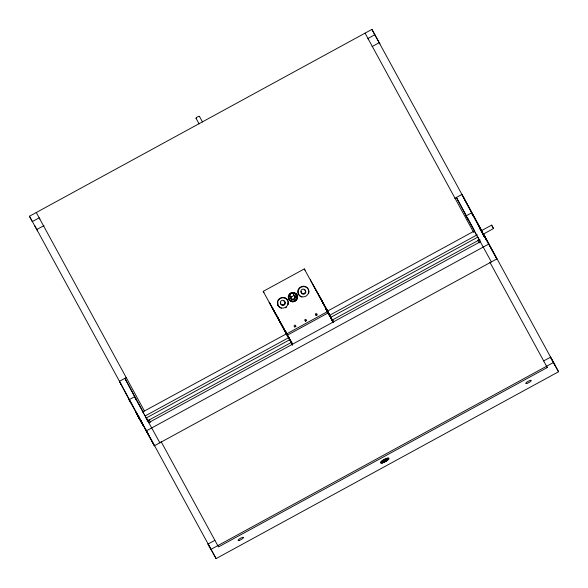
<?xml version="1.0" encoding="UTF-8"?>
<svg xmlns="http://www.w3.org/2000/svg" width="588" height="588" viewBox="0 0 588 588"><rect width="100%" height="100%" fill="white"/><g stroke="black" fill="none" stroke-linecap="round" stroke-linejoin="round"><path stroke-width="0.88" d="M288.142 304.599C289.002 301.754 287.194 298.425 284.327 297.609A5.461 5.314 -29.2 0 0 277.551 301.306L277.448 304.077L278.161 305.767L277.771 301.703A5.461 5.314 -29.2 0 1 284.548 298.006L285.841 298.557L287.752 300.534L287.532 300.137M308.693 293.39L308.928 292.008A5.461 5.314 -29.2 0 0 306.385 287.341L305.099 286.797A5.461 5.314 -29.2 0 0 298.322 290.494L298.079 291.876A5.461 5.314 -29.2 0 0 300.622 296.536L301.909 297.087M39.903 219.118L39.19 217.847L32.34 221.58L29.437 216.252L371.917 29.4L481.873 230.981M379.973 43.953L374.821 34.729L367.934 38.485L368.647 39.756M36.779 229.533L44.034 225.579M372.006 46.636L379.26 42.681M328.244 312.86L287.15 335.285L263.196 291.361L304.297 268.936L305.003 270.208M143.332 412.188L124.891 378.341L136.335 399.921L134.556 396.738L129.081 399.73L130.859 402.912L119.408 381.325L126.501 377.459M454.796 198.347L461.889 194.474L464.02 198.288M491.377 261.925L466.078 215.869L471.561 212.878L473.333 216.061L461.889 194.474M142.994 411.784L286.643 333.734L286.363 333.234M326.73 311.544L474.193 231.084M286.437 334.013L327.531 311.589M481.16 230.841L491.627 225.131L492.303 226.358M288.407 337.402L289.663 339.283M145.236 415.892L288.679 337.637M329.772 315.212L477.243 234.759M146.383 417.936L289.737 339.724M330.809 317.314L477.39 237.346M492.788 227.24L493.494 228.556L483.027 234.267L483.983 236.192L481.234 231.157M332.169 319.747L333.286 322.165M147.103 421.104L291.347 342.407M331.632 320.423L479.911 239.529M148.691 422.684L480.212 241.808M146.118 431.004L488.599 244.145L496.86 258.933L154.379 445.785L129.081 399.73M208.027 544.047L216.083 558.6L558.563 371.748L553.411 362.524L210.93 549.376L208.027 544.047L214.877 540.313M543.621 360.951L550.508 357.195L555.66 366.42M281.365 308.303L280.3 307.546M278.763 306.488L281.137 307.906A5.461 5.314 -29.2 0 0 287.922 304.202L288.024 301.438M280.072 307.752L277.94 305.37M493.494 228.556L491.627 225.131M480.572 229.283L480.051 228.342L480.609 229.386M481.351 230.739L481.645 231.275M482.844 233.546C484.159 235.994 482.829 233.421 483.38 234.45M327.259 311.25L327.604 311.897M138.702 417.274L140.745 421.015M140.951 421.39L139.79 419.178M466.078 215.869L467.857 219.045L456.406 197.465L466.505 216.002M489.87 262.211L547.274 367.537L218.493 546.913L161.09 441.588M546.524 366.28L547.237 367.551M310.339 279.851L329.052 313.808M313.242 285.18L323.466 303.467M319.056 295.837L327.288 310.707L318.578 294.72M322.863 302.835L327.751 311.581M325.34 307.531L333.469 322.209L331.948 319.35M289.994 296.374L290.259 296.852M285.173 297.969L285.393 298.366M288.076 303.298L288.296 303.695M277.396 302.21L277.617 302.607M263.196 291.361L263.909 292.633M279.021 319.762L269.245 302.269L286.657 333.999M272.148 307.597L280.145 321.908M280.77 323.077L282.365 325.884M275.052 312.934L283.284 327.803M284.239 329.956L292.368 344.634M125.244 378.973L125.957 380.245M159.862 442.801L134.556 396.738M29.437 216.252L37.492 230.805M119.408 381.325L121.54 385.147M148.058 433.841L145.096 428.549L154.379 445.785M484.012 235.612L484.74 236.891L483.939 235.421M476.456 234.862L475.501 233.113M479.124 239.632L478.456 238.412M328.927 313.764L328.17 312.471M329.471 315.308L329.192 314.8M332.345 320.46L332.521 320.783L332.066 319.938M332.308 320.805L331.941 320.137M291.758 342.598L291.942 342.922L291.729 342.525M285.334 331.323L285.011 330.75L285.393 331.456M289.921 339.761L290.244 340.334L289.862 339.629M291.383 342.312L291.104 341.804M138.356 415.995L138.114 415.562L138.4 416.091M142.039 422.75L140.628 420.185L141.216 421.243L140.899 420.677M139.253 418.208L138.525 416.892L139.011 417.84M138.092 416.142L137.849 415.709L138.452 416.833M140.775 421.133L141.091 421.714L140.613 420.758M141.532 422.463L142.053 423.411L141.488 422.368M333.087 321.82L332.117 320.041M332.639 321.416L332.911 321.915M285.761 331.706L286.033 332.205M292.229 343.466L292.501 343.958M285.592 331.801L285.864 332.301M480.874 229.834L480.322 228.835L483.189 234.09M481.469 230.93L481.006 230.04L481.491 230.988M482.961 233.693L483.285 234.289L483.042 233.759M483.704 235.06L484.255 236.06L483.645 234.921M482.844 234.112L482.998 234.377M328.251 312.588L328.92 313.808M330.441 316.697L331.757 319.019L304.297 268.936M327.435 311.544L326.208 309.325L326.678 310.192M327.318 311.339L326.906 310.604L327.362 311.449M329.75 315.829L330.552 317.292L330.382 316.969M333.345 322.298L332.404 320.585M326.847 310.876L326.039 309.413L327.413 311.963M327.141 311.434L326.737 310.699L327.501 312.11M329.574 315.925L329.971 316.645M286.503 333.073L286.731 333.484M288.862 337.416L289.09 337.828M286.334 333.161L286.746 333.911M292.185 343.796L292.589 344.531M292.412 344.619L289.502 339.291M138.393 416.694C134.652 409.983 142.134 423.544 139.29 418.413M140.37 420.398L141.429 422.287M141.23 421.912L141.693 422.75M141.951 423.184L142.267 423.742L141.921 423.103M480.646 229.474L479.867 228.063L480.183 228.651M480.668 229.467L483.909 235.435M481.006 230.709L480.117 229.099L481.08 230.886M477.169 236.119L478.11 237.824L477.706 237.074M327.604 311.449L325.936 308.421L327.928 312.103M331.36 318.667L332.411 320.6M327.024 310.795L325.767 308.516L328.119 312.831M328.979 314.815L329.28 315.366M331.287 318.946L331.639 319.585M288.208 336.218L288.561 336.865M290.604 340.9L292.464 344.296L291.552 342.62M277.477 317.138L288.995 338.063L288.649 337.402M286.724 334.271L284.842 330.846L286.194 333.352M145.655 416.995L146.588 418.693L146.191 417.95M146.934 419.281L147.742 420.751L147.397 420.111M144.273 414.511L144.913 415.679M138.658 416.547L139.106 417.377M139.253 417.642L139.76 418.56M141.458 422.272L143.759 426.484L140.26 420.119M483.189 233.399L558.563 371.748M371.917 29.4L374.821 34.729M463.307 197.017L481.748 230.871M483.343 233.752L496.86 258.933M550.508 357.195L553.411 362.524M481.579 231.18L478.338 225.27L480.337 228.952M471.561 212.878L488.599 244.145M467.386 217.611L474.413 230.511M479.242 239.375L480.117 240.984M365.067 33.134L473.612 232.363M477.838 240.088L479.323 242.851M332.073 319.35L333.521 322.04M328.2 312.375L328.986 313.896M330.596 316.873L333.587 322.275M329.927 315.69L330.412 316.579M327.759 312.191L328.795 314.08M330.191 316.601L329.64 315.587L331.926 319.71M329.258 314.94L328.714 313.933L331 318.101L330.618 317.395M327.795 312.632L328.626 314.176M331.206 318.799L331.757 319.806M199.428 116.351L202.5 121.988M196.002 118.217L199.075 123.855M290.494 340.29L290.876 340.989M287.444 334.822L287.833 335.527M279.881 321.32L286.657 333.852M289.943 339.688L291.17 341.944M291.405 342.569L292.699 344.943M287.958 336.174L288.502 337.174M291.244 342.407L292.493 344.693M281.77 325.26L290.656 341.444L288.348 337.225M36.287 212.518L144.391 410.939M149.058 419.472L150.543 422.228M146.677 418.296L149.146 422.794M34.589 225.476L149.661 436.715M149.933 437.185L216.083 558.6M483.079 233.855L483.843 235.274M483.887 235.31L484.578 236.582L483.968 235.516M484.247 235.95L486.239 239.625L481.734 231.474M475.207 232.576L474.354 230.996M332.477 320.269L333.455 322.07M329.809 315.499L331.169 318.005L330.787 317.226M329.919 316.513L329.625 315.991M286.848 334.131L287.363 335.064M289.752 339.335L290.024 339.835M288.715 337.916L290.068 340.43L289.686 339.651M291.383 342.686L292.633 345.002M146.89 419.178L147.162 419.678M143.692 413.452L142.84 411.872M146.081 417.723L146.353 418.222M138.724 416.686L139.136 417.443M139.29 417.723L139.532 418.164M141.024 420.868L141.965 422.603M139.165 418.127L139.885 419.406M138.209 416.444L135.865 412.122L138.136 416.238M138.261 416.48L140.892 421.258M480.374 228.945L480.933 229.974M332.757 321.188L333.212 322.033M331.897 320.034L332.293 320.761M332.58 321.283L332.881 321.827M285.797 331.786L286.091 332.338M288.818 337.306L289.061 337.755M285.628 331.882L285.922 332.433M289.333 338.659L289.627 339.202M292.104 343.605L292.53 344.399M138.834 417.524L139.554 418.884M140.289 420.214L140.782 421.081M141.164 421.772L141.73 422.801M286.65 306.98A5.461 5.314 -29.2 0 1 285.496 307.818M295.926 294.007A4.682 4.55 -29.2 0 1 297.565 295.705M290.825 298.601A2.712 2.639 -29.2 0 1 290.759 297.91M294.243 295.389A2.712 2.639 -29.2 0 1 294.889 295.661M294.514 295.86A2.712 2.639 -29.2 0 1 295.698 296.565M304.187 289.737A2.337 2.279 -29.2 0 1 305.731 292.559A2.337 2.279 -29.2 0 1 302.82 294.147A2.337 2.279 -29.2 0 1 301.284 291.325M294.853 327.193A0.779 0.757 -29.2 0 1 296.036 326.546M305.466 321.401A0.779 0.757 -29.2 0 1 306.657 320.754M316.116 315.411A0.779 0.757 -29.2 0 1 317.27 314.955M283.636 300.946A2.337 2.279 -29.2 0 1 285.18 303.776A2.337 2.279 -29.2 0 1 282.277 305.356A2.337 2.279 -29.2 0 1 280.733 302.533M295.757 294.029A4.682 4.55 -29.2 0 1 296.69 294.772M293.566 294.985A2.381 2.315 -29.2 0 1 295.058 298.05A2.381 2.315 -29.2 0 1 291.795 299.329A2.381 2.315 -29.2 0 1 290.869 296.036M293.596 295.044A2.381 2.315 -29.2 0 1 295.161 297.918A2.381 2.315 -29.2 0 1 292.207 299.535A2.381 2.315 -29.2 0 1 290.641 296.661M294.287 295.889A1.948 1.896 -29.2 0 1 294.757 296.756M294.809 297.249A1.948 1.896 -29.2 0 1 292.545 299.116A1.948 1.896 -29.2 0 1 291.016 296.712M293.052 293.28A4.094 3.984 -29.2 0 1 296.793 298.373A4.094 3.984 -29.2 0 1 290.744 300.74A4.094 3.984 -29.2 0 1 290.134 294.419M293.015 293.214A4.094 3.984 -29.2 0 1 296.756 298.314A4.094 3.984 -29.2 0 1 290.707 300.674A4.094 3.984 -29.2 0 1 290.097 294.353M291.575 298.91A1.948 1.896 -29.2 0 1 291.347 297.947M294.507 295.904A2.381 2.315 -29.2 0 1 295.558 297.337M291.163 299.049A2.381 2.315 -29.2 0 1 290.95 298.483M386.029 459.397A1.948 0.456 -28.6 0 1 385.456 460.455A1.948 0.456 -28.6 0 1 383.009 461.389A1.948 0.456 -28.6 0 1 384.434 460.007M384.89 459.779A1.948 0.456 -28.6 0 1 385.713 459.463M196.664 118.225A1.948 0.456 -28.6 0 1 196.267 117.747A1.948 0.456 -28.6 0 1 198.516 116.424A1.948 0.456 -28.6 0 1 199.31 116.674M384.111 461.903A4.682 1.095 -28.6 0 1 381.171 461.506A4.682 1.095 -28.6 0 1 388.161 457.971A4.682 1.095 -28.6 0 1 385.191 461.36M298.094 290.097L297.859 291.479A5.461 5.314 -29.2 0 0 300.402 296.139L301.688 296.69A5.461 5.314 -29.2 0 0 308.472 292.993L308.707 291.611A5.461 5.314 -29.2 0 0 306.164 286.944L304.878 286.4A5.461 5.314 -29.2 0 0 298.094 290.097M282.556 304.878A2.337 2.279 -29.2 0 0 284.695 301.468A2.337 2.279 -29.2 0 0 280.667 301.416A2.337 2.279 -29.2 0 0 282.556 304.878M303.107 293.669A2.337 2.279 -29.2 0 0 305.245 290.259A2.337 2.279 -29.2 0 0 301.218 290.207A2.337 2.279 -29.2 0 0 303.107 293.669M291.604 296.675A1.948 1.896 -29.2 0 0 293.39 293.831A1.948 1.896 -29.2 0 0 290.031 293.787A1.948 1.896 -29.2 0 0 291.604 296.675M292.839 301.732A4.682 4.55 -29.2 0 0 297.116 294.904A4.682 4.55 -29.2 0 0 289.068 294.809A4.682 4.55 -29.2 0 0 292.839 301.732M294.889 326.693A0.779 0.757 -29.2 0 0 295.602 325.554A0.779 0.757 -29.2 0 0 294.257 325.539A0.779 0.757 -29.2 0 0 294.889 326.693M305.503 320.901A0.779 0.757 -29.2 0 0 306.216 319.762A0.779 0.757 -29.2 0 0 304.878 319.747A0.779 0.757 -29.2 0 0 305.503 320.901M316.124 315.109A0.779 0.757 -29.2 0 0 316.836 313.97A0.779 0.757 -29.2 0 0 315.491 313.955A0.779 0.757 -29.2 0 0 316.124 315.109M292.699 301.806A4.682 4.55 -29.2 0 0 296.977 294.985A4.682 4.55 -29.2 0 0 288.928 294.882A4.682 4.55 -29.2 0 0 292.699 301.806M382.303 462.976A4.682 1.095 -28.6 0 0 388.94 458.794A4.682 1.095 -28.6 0 0 383.251 460.375A4.682 1.095 -28.6 0 0 382.303 462.976M382.619 462.697A4.094 0.956 -28.6 0 0 388.425 459.037A4.094 0.956 -28.6 0 0 383.45 460.419A4.094 0.956 -28.6 0 0 382.619 462.697M382.472 462.433A4.094 0.956 -28.6 0 0 388.286 458.78A4.094 0.956 -28.6 0 0 383.31 460.154A4.094 0.956 -28.6 0 0 382.472 462.433M383.773 461.661A1.948 0.456 -28.6 0 0 386.544 459.919A1.948 0.456 -28.6 0 0 384.17 460.573A1.948 0.456 -28.6 0 0 383.773 461.661M383.545 461.867A2.381 0.559 -28.6 0 0 386.919 459.743A2.381 0.559 -28.6 0 0 384.03 460.544A2.381 0.559 -28.6 0 0 383.545 461.867M383.405 461.602A2.381 0.559 -28.6 0 0 386.779 459.478A2.381 0.559 -28.6 0 0 383.883 460.279A2.381 0.559 -28.6 0 0 383.405 461.602M239.132 540.387A3.124 0.728 -28.6 0 0 243.557 537.601A3.124 0.728 -28.6 0 0 239.764 538.652A3.124 0.728 -28.6 0 0 239.132 540.387M526.811 383.435A3.124 0.728 -28.6 0 0 531.236 380.642A3.124 0.728 -28.6 0 0 527.451 381.7A3.124 0.728 -28.6 0 0 526.811 383.435"/></g></svg>
